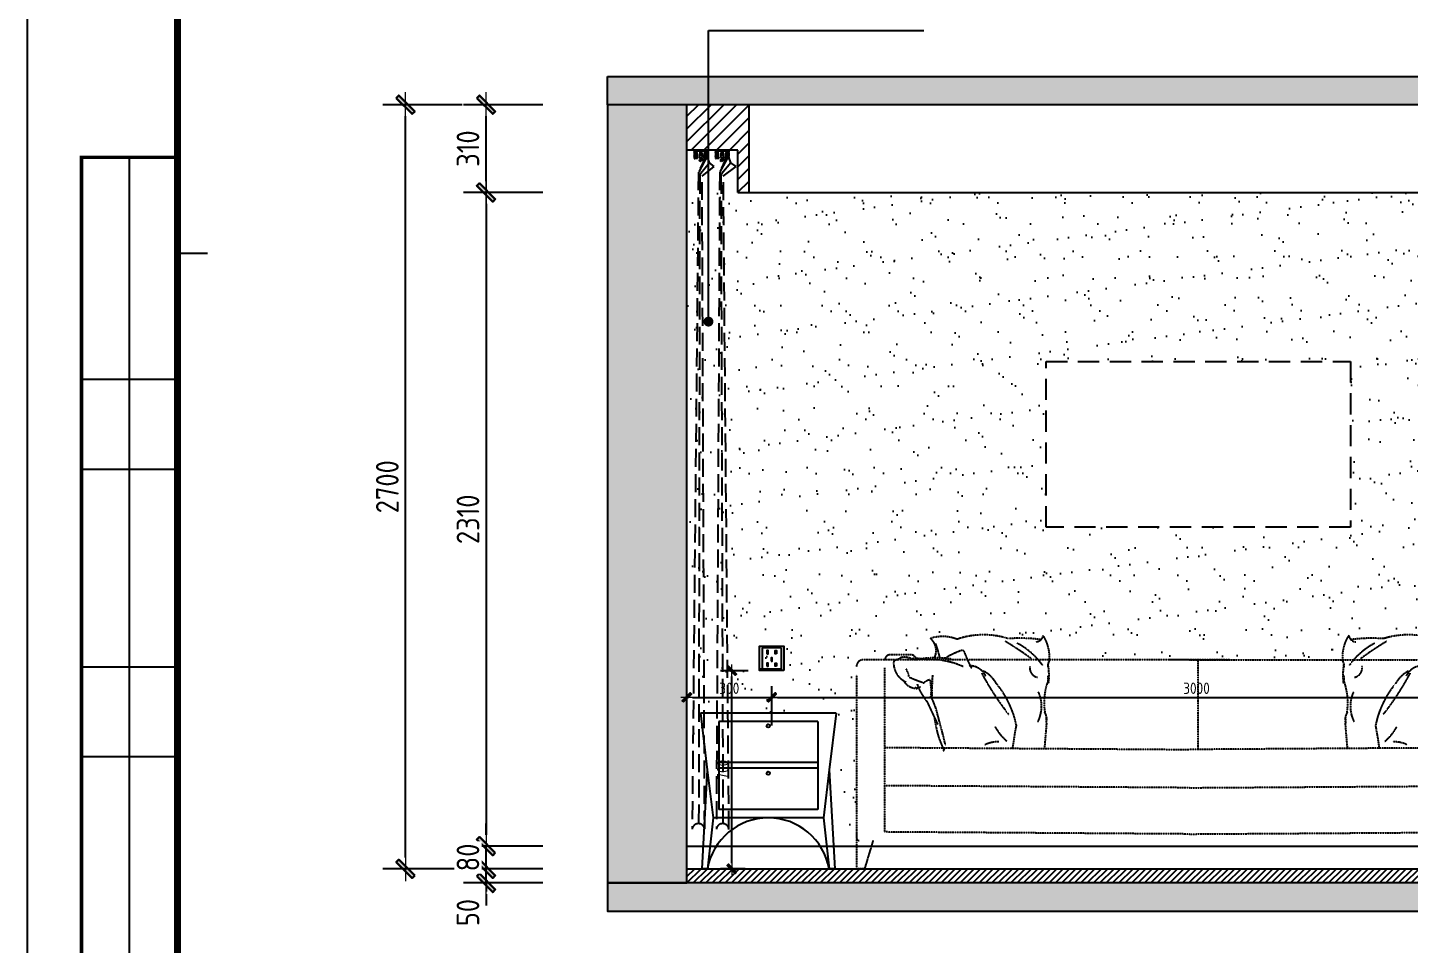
# Model space of a CAD drawing. Header units: millimetres. Extents: x 104198 to 1296755, y -81101 to 81453.
# Drawn here: x 542647 to 547529, y -26821 to -23581 of the extents above; entities that cross this region are included whole.
import ezdxf
from ezdxf.xclip import XClip

# ---------------------------------------------------------------- set-up
doc = ezdxf.new("R2010")
doc.units = ezdxf.units.MM
doc.header["$XCLIPFRAME"] = 0
doc.header["$PDMODE"] = 3
for name, pattern in [('DASH', [8.89, 6.35, -2.54]), ('HIDDEN', [0.375, 0.25, -0.125]), ('HIDDEN2', [0.1875, 0.125, -0.0625])]:
    doc.linetypes.add(name, pattern=pattern)
doc.layers.get('Defpoints').update_dxf_attribs({"color": 250})
doc.layers.add('--外框线', color=7, linetype='Continuous', lineweight=30)
for name, color, linetype in [('0家具', 51, 'Continuous'), ('D■02 地材填充', 250, 'Continuous'), ('FIXTURE', 2, 'Continuous'), ('FURNITURE', 2, 'Continuous'), ('MF-活动家具', 40, 'Continuous'), ('图纸图框', 165, 'Continuous'), ('门', 250, 'Continuous')]:
    doc.layers.add(name, color=color, linetype=linetype)
doc.styles.add('CCD_DIM', font='ARCHS.SHX')
doc.styles.add('尺寸标注', font='ARCHS.SHX', dxfattribs={"width": 0.8})
doc.styles.add('黑体', font='simhei.ttf', dxfattribs={"width": 0.7})
doc.dimstyles.new('海龍1：20', dxfattribs={"dimscale": 20, "dimtxt": 2, "dimasz": 1, "dimexe": 2, "dimexo": 2, "dimgap": 0.6, "dimtad": 1, "dimdec": 0, "dimrnd": 5, "dimdsep": 46, "dimtxsty": 'CCD_DIM', "dimblk": 'WS-cj', "dimcen": 1, "dimclrd": 44, "dimclre": 44, "dimclrt": 2, "dimadec": 0, "dimazin": 2, "dimtfac": 1, "dimtdec": 4, "dimtix": 1, "dimtmove": 2, "dimatfit": 3, "dimldrblk": 'CCD_Leader_Arrow', "dimfxl": 5, "dimfxlon": 1, "dimtolj": 1, "dimarcsym": 0})
doc.dimstyles.new('海龍1：50', dxfattribs={"dimscale": 50, "dimtxt": 2, "dimasz": 1, "dimexe": 2, "dimexo": 2, "dimgap": 0.6, "dimtad": 1, "dimdec": 0, "dimrnd": 5, "dimdsep": 46, "dimtxsty": 'CCD_DIM', "dimblk": 'WS-cj', "dimcen": 1, "dimclrd": 44, "dimclre": 44, "dimclrt": 2, "dimadec": 0, "dimazin": 2, "dimtfac": 1, "dimtdec": 4, "dimtix": 1, "dimtmove": 2, "dimatfit": 3, "dimldrblk": 'CCD_Leader_Arrow', "dimfxl": 5, "dimfxlon": 1, "dimtolj": 1, "dimarcsym": 0})
doc.dimstyles.new('立面标注', dxfattribs={"dimtxt": 100, "dimasz": 35, "dimexe": 20, "dimexo": 100, "dimtad": 1, "dimdec": 0, "dimtxsty": '黑体', "dimblk": 'ARCHTICK', "dimcen": 80, "dimdle": 20, "dimclrd": 251, "dimclre": 251, "dimclrt": 256, "dimadec": 0, "dimazin": 0, "dimtfac": 1, "dimtdec": 0, "dimtix": 1, "dimtmove": 2, "dimatfit": 3, "dimldrblk": 'DOT', "dimfxl": 200, "dimfxlon": 1, "dimarcsym": 0})

# ---------------------------------------------------------------- blocks, each defined once
blk = doc.blocks.new('kjghhgdgfhdhgfh')
at = {"layer": '图纸图框', "color": 165}
for p, q in [((1018.45, -523.65), (1018.45, -226.65)), ((1018.45, -523.65), (1018.45, -226.65)), ((1018.45, -523.65), (1018.45, -226.65)), ((1018.45, -523.65), (1018.45, -226.65)), ((1018.45, -523.65), (1018.45, -226.65)), ((1018.45, -523.65), (1018.45, -226.65)), ((1018.45, -523.65), (1018.45, -226.65)), ((1018.45, -523.65), (1018.45, -226.65)), ((1018.45, -523.65), (1018.45, -226.65)), ((1018.45, -523.65), (1018.45, -226.65)), ((1018.45, -523.65), (1018.45, -226.65)), ((1030.35, -511.03), (1030.35, -368.2)), ((1035.95, -379.41), (1039.46, -379.41)), ((1024.75, -394.11), (1035.95, -394.11)), ((1024.75, -404.62), (1035.95, -404.62)), ((1024.75, -427.71), (1035.95, -427.71)), ((1024.75, -438.21), (1035.95, -438.21))]:
    blk.add_line(p, q, dxfattribs=at)
at = {"layer": '图纸图框', "color": 165, "const_width": 0.84}
blk.add_lwpolyline([(1431.44, -233.67), (1035.95, -233.67), (1035.95, -516.63), (1431.44, -516.63)], close=True, dxfattribs=at)
at = {"layer": '图纸图框', "color": 165, "const_width": 0.42}
blk.add_lwpolyline([(1035.95, -516.63), (1024.75, -516.63), (1024.75, -368.2), (1035.95, -368.2)], dxfattribs=at)
blk = doc.blocks.new('WS-cj')
blk.add_hatch(color=2).paths.add_polyline_path([(0.588, 0.818), (-0.818, -0.588), (-0.588, -0.818), (0.818, 0.588)])
at = {"color": 2, "linetype": 'ByBlock', "lineweight": 0}
for p, q in [((-1.1, 0), (0, 0)), ((0, 0), (1.1, 0))]:
    blk.add_line(p, q, dxfattribs=at)
at = {"color": 2}
blk.add_lwpolyline([(0.588, 0.818), (-0.818, -0.588), (-0.588, -0.818), (0.818, 0.588)], close=True, dxfattribs=at)
blk = doc.blocks.new('*D163')
at = {"layer": '--外框线', "color": 44, "lineweight": -2, "transparency": 16777216}
for p, q in [((544181.8, -23853.5), (543901.8, -23853.5)), ((543981.8, -26513.5), (543981.8, -23893.5)), ((544181.8, -26553.5), (543901.8, -26553.5))]:
    blk.add_line(p, q, dxfattribs=at)
at = {"layer": 'Defpoints', "color": 0, "transparency": 16777216}
for p in [(543981.8, -23853.5), (544976.3, -23853.5), (544466.7, -26553.5)]:
    blk.add_point(p, dxfattribs=at)
at = {"layer": '--外框线', "color": 44, "lineweight": -2, "transparency": 16777216, "xscale": 40, "yscale": 40, "zscale": 40}
for p, rotation in [((543981.8, -23853.5), 90), ((543981.8, -26553.5), 270)]:
    blk.add_blockref('WS-cj', p, dxfattribs=dict(at, rotation=rotation))
at = {"layer": '--外框线', "color": 2, "transparency": 16777216, "insert": (543917.8, -25203.5), "char_height": 80, "attachment_point": 5, "rotation": 90, "style": 'CCD_DIM', "bg_fill": 3, "box_fill_scale": 1.1, "bg_fill_color": 256, "bg_fill_true_color": 13158600, "bg_fill_transparency": 219500}
blk.add_mtext('\\A1;2700', dxfattribs=at)
blk = doc.blocks.new('CCD_Leader_Arrow')
at = {"color": 50, "linetype": 'ByBlock'}
blk.add_line((0, 0), (-1, 0), dxfattribs=at)
for points in [[(-0.859, 0.668), (-0.597, 0.852), (-0.24, 0), (0, 0)], [(-0.859, -0.668), (-0.597, -0.852), (-0.24, 0), (0, 0)]]:
    blk.add_solid(points, dxfattribs=at)
blk = doc.blocks.new('*D164')
at = {"layer": '--外框线', "color": 44, "lineweight": -2, "transparency": 16777216}
for p, q in [((544466.7, -24163.5), (544186.7, -24163.5)), ((544266.7, -24203.5), (544266.7, -26433.5)), ((544466.7, -26473.5), (544186.7, -26473.5))]:
    blk.add_line(p, q, dxfattribs=at)
at = {"layer": 'Defpoints', "color": 0, "transparency": 16777216}
for p in [(544976.3, -24163.5), (544266.7, -26473.5), (544603, -26473.5)]:
    blk.add_point(p, dxfattribs=at)
at = {"layer": '--外框线', "color": 44, "lineweight": -2, "transparency": 16777216, "xscale": 40, "yscale": 40, "zscale": 40}
for p, rotation in [((544266.7, -24163.5), 90), ((544266.7, -26473.5), 270)]:
    blk.add_blockref('WS-cj', p, dxfattribs=dict(at, rotation=rotation))
at = {"layer": '--外框线', "color": 2, "transparency": 16777216, "insert": (544202.7, -25318.5), "char_height": 80, "attachment_point": 5, "rotation": 90, "style": 'CCD_DIM', "bg_fill": 3, "box_fill_scale": 1.1, "bg_fill_color": 256, "bg_fill_true_color": 13158600, "bg_fill_transparency": 15148188}
blk.add_mtext('\\A1;2310', dxfattribs=at)
blk = doc.blocks.new('*D185')
at = {"layer": '--外框线', "color": 44, "lineweight": -2, "transparency": 16777216}
for p, q in [((544266.7, -26513.5), (544266.7, -26473.5)), ((544466.7, -26553.5), (544186.7, -26553.5)), ((544266.7, -26603.5), (544266.7, -26553.5)), ((544466.7, -26603.5), (544186.7, -26603.5)), ((544266.7, -26643.5), (544266.7, -26683.5))]:
    blk.add_line(p, q, dxfattribs=at)
at = {"layer": 'Defpoints', "color": 0, "transparency": 16777216}
for p in [(544266.7, -26553.5), (545108.4, -26553.5), (545108.4, -26603.5)]:
    blk.add_point(p, dxfattribs=at)
at = {"layer": '--外框线', "color": 44, "lineweight": -2, "transparency": 16777216, "xscale": 40, "yscale": 40, "zscale": 40, "rotation": 270}
blk.add_blockref('WS-cj', (544266.7, -26553.5), dxfattribs=at)
at = {"layer": '--外框线', "color": 2, "transparency": 16777216, "insert": (544202.7, -26708.5), "char_height": 80, "attachment_point": 5, "rotation": 90, "style": 'CCD_DIM', "bg_fill": 3, "box_fill_scale": 1.1, "bg_fill_color": 256, "bg_fill_true_color": 13158600, "bg_fill_transparency": 4390977}
blk.add_mtext('\\A1;50', dxfattribs=at)
at = {"layer": '--外框线', "color": 44, "lineweight": -2, "transparency": 16777216, "xscale": 40, "yscale": 40, "zscale": 40, "rotation": 90}
blk.add_blockref('WS-cj', (544266.7, -26603.5), dxfattribs=at)
blk = doc.blocks.new('*D188')
at = {"layer": '--外框线', "color": 44, "lineweight": -2, "transparency": 16777216}
for p, q in [((544466.7, -23853.5), (544186.7, -23853.5)), ((544266.7, -24123.5), (544266.7, -23893.5)), ((544466.7, -24163.5), (544186.7, -24163.5))]:
    blk.add_line(p, q, dxfattribs=at)
at = {"layer": 'Defpoints', "color": 0, "transparency": 16777216}
for p in [(544266.7, -23853.5), (544976.3, -23853.5), (544976.3, -24163.5)]:
    blk.add_point(p, dxfattribs=at)
at = {"layer": '--外框线', "color": 44, "lineweight": -2, "transparency": 16777216, "xscale": 40, "yscale": 40, "zscale": 40}
for p, rotation in [((544266.7, -23853.5), 90), ((544266.7, -24163.5), 270)]:
    blk.add_blockref('WS-cj', p, dxfattribs=dict(at, rotation=rotation))
at = {"layer": '--外框线', "color": 2, "transparency": 16777216, "insert": (544202.7, -24008.5), "char_height": 80, "attachment_point": 5, "rotation": 90, "style": 'CCD_DIM', "bg_fill": 3, "box_fill_scale": 1.1, "bg_fill_color": 256, "bg_fill_true_color": 13158600, "bg_fill_transparency": 0}
blk.add_mtext('\\A1;310', dxfattribs=at)
blk = doc.blocks.new('*D198')
at = {"layer": '--外框线', "color": 44, "lineweight": -2, "transparency": 16777216}
for p, q in [((544266.7, -26433.5), (544266.7, -26393.5)), ((544386.7, -26473.5), (544186.7, -26473.5)), ((544266.7, -26553.5), (544266.7, -26473.5)), ((544386.7, -26553.5), (544186.7, -26553.5)), ((544266.7, -26593.5), (544266.7, -26633.5))]:
    blk.add_line(p, q, dxfattribs=at)
at = {"layer": 'Defpoints', "color": 0, "transparency": 16777216}
for p in [(544466.7, -26473.5), (544466.7, -26553.5)]:
    blk.add_point(p, dxfattribs=at)
at = {"layer": '--外框线', "color": 44, "lineweight": -2, "transparency": 16777216, "xscale": 40, "yscale": 40, "zscale": 40}
for p, rotation in [((544266.7, -26473.5), 270), ((544266.7, -26553.5), 90)]:
    blk.add_blockref('WS-cj', p, dxfattribs=dict(at, rotation=rotation))
at = {"layer": '--外框线', "color": 2, "transparency": 16777216, "insert": (544202.7, -26513.5), "char_height": 80, "attachment_point": 5, "rotation": 90, "style": 'CCD_DIM', "bg_fill": 3, "box_fill_scale": 1.1, "bg_fill_color": 256, "bg_fill_true_color": 13158600, "bg_fill_transparency": 220532}
blk.add_mtext('\\A1;80', dxfattribs=at)
at = {"layer": 'Defpoints', "color": 0, "transparency": 16777216}
blk.add_point((544266.7, -26473.5), dxfattribs=at)
blk = doc.blocks.new('_ArchTick')
at = {"color": 2, "linetype": 'ByBlock', "const_width": 0.4}
blk.add_lwpolyline([(-0.5, -0.5), (0.5, 0.5)], dxfattribs=at)
blk = doc.blocks.new('*D199')
at = {"color": 44, "lineweight": -2, "transparency": 16777216}
for p, q in [((544976.3, -26915), (544976.3, -27265)), ((549036.3, -26915), (549036.3, -27265)), ((544976.3, -27165), (549036.3, -27165))]:
    blk.add_line(p, q, dxfattribs=at)
at = {"layer": 'Defpoints', "color": 0, "transparency": 16777216}
for p in [(549036.3, -26553.5), (544976.3, -26603.5), (549036.3, -27165)]:
    blk.add_point(p, dxfattribs=at)
at = {"color": 44, "lineweight": -2, "transparency": 16777216, "xscale": 50, "yscale": 50, "zscale": 50, "rotation": 180}
blk.add_blockref('_ArchTick', (544976.3, -27165), dxfattribs=at)
at = {"color": 44, "lineweight": -2, "transparency": 16777216, "xscale": 50, "yscale": 50, "zscale": 50}
blk.add_blockref('_ArchTick', (549036.3, -27165), dxfattribs=at)
at = {"color": 2, "transparency": 16777216, "insert": (547006.3, -27085), "char_height": 100, "attachment_point": 5, "style": '尺寸标注'}
blk.add_mtext('\\A1;4060', dxfattribs=at)
blk = doc.blocks.new('fhdghrthe')
at = {"layer": '门', "color": 250}
for p, q in [((578016, 17510.1), (575866, 17510.1)), ((575866, 17230.1), (578016, 17230.1))]:
    blk.add_line(p, q, dxfattribs=at)
blk = doc.blocks.new('海龍12074856')
at = {"layer": 'FURNITURE', "color": 251, "linetype": 'HIDDEN'}
for p, q in [((-1100, -87.9), (-1175, -87.9)), ((-22.5, -87.9), (-1100, -87.9)), ((-1007.9, -70.5), (-1080, -70.5)), ((118.3, -87.9), (-95.6, -87.9)), ((-22.5, -87.9), (1080, -87.9)), ((-22.5, -87.9), (191.4, -87.9)), ((8, -406.1), (8, -88.8)), ((1007.9, -70.5), (1080, -70.5)), ((1100, -87.9), (1175, -87.9)), ((-1200, -141.7), (-1200, -716.7)), ((-1100, -116.7), (-1100, -696.7)), ((1100, -116.7), (1100, -696.7)), ((1200, -141.7), (1200, -716.7)), ((-1100, -397.9), (-22.5, -405.2)), ((1100, -397.9), (-22.5, -405.2)), ((-22.5, -540.4), (-1100, -533.1)), ((-22.5, -540.4), (1100, -533.1)), ((-1200, -701.7), (-1200, -826.7)), ((-1170, -826.7), (-1139.8, -726.7)), ((-22.5, -704), (-1100, -696.7)), ((-22.5, -704), (1100, -696.7)), ((1170, -826.7), (1139.8, -726.7)), ((1200, -701.7), (1200, -826.7)), ((-1170, -826.7), (-1200, -826.7)), ((1170, -826.7), (1200, -826.7))]:
    blk.add_line(p, q, dxfattribs=at)
for centre, radius, start, end in [((-895.3, -141.7), 135.8, 68.1003, 108.1359), ((-976.8, -56.2), 58.6, 348.5414, 48.013), ((-1491.4, -232.5), 606.2, 14.3931, 19.4104), ((-750.4, -290.4), 290.4, 72.4253, 108.9261), ((-1288.4, -1045.6), 1193.1, 53.6896, 58.9711), ((-621.7, -569.7), 557.7, 82.3365, 94.2236), ((-750.6, -257.3), 256.8, 35.7975, 62.5656), ((-565.4, 1.2), 25.6, 271.6473, 352.717), ((-655.3, -77.6), 137.8, 354.6726, 33.2123), ((655.3, -77.6), 137.8, 146.7877, 185.3274), ((565.4, 1.2), 25.6, 187.283, 268.3527), ((750.6, -257.3), 256.8, 117.4344, 144.2025), ((621.7, -569.7), 557.7, 85.7764, 97.6635), ((1288.4, -1045.6), 1193.1, 121.0289, 126.3104), ((750.4, -290.4), 290.4, 71.0739, 107.5747), ((895.3, -141.7), 135.8, 71.8641, 111.8997), ((1491.4, -232.5), 606.2, 160.5896, 165.6069), ((976.8, -56.2), 58.6, 131.987, 191.4586), ((-1175, -112.9), 25, 90, 180), ((-1080, -90.5), 20, 90, 180), ((-1053.4, -100.1), 15.2, 152.6861, 194.8336), ((-1042.8, -127.3), 41.9, 101.9622, 125.2522), ((-1042.8, -127.3), 41.9, 101.9622, 125.2522), ((-1063.8, -69.2), 21.1, 293.2383, 318.0694), ((-1029.7, -119.8), 40.9, 91.8592, 116.6764), ((-1031, -141.5), 62.5, 59.1455, 91.4256), ((-1007.9, -90.5), 20, 46.3167, 90), ((-987.7, -235.8), 152.1, 83.0738, 95.5301), ((-1233.3, -326.5), 346.3, 43.7524, 46.3167), ((-920.4, -433.5), 352.1, 80.6096, 101.0866), ((-955, -426.2), 340.9, 67.0442, 93.749), ((-882.6, -88.9), 42.3, 150.247, 169.8437), ((-1520.2, -402.6), 697.1, 27.392, 27.5983), ((-779.3, -236.8), 187, 108.2911, 125.2957), ((-826.4, -75.3), 19.8, 72.1354, 125.795), ((-445.1, 71.7), 396.5, 198.8518, 208.7171), ((-481.3, -111.4), 42.3, 150.247, 184.6678), ((481.3, -111.4), 42.3, 355.3322, 29.753), ((445.1, 71.7), 396.5, 331.2829, 341.1482), ((826.4, -75.3), 19.8, 54.205, 107.8646), ((955, -426.2), 340.9, 86.251, 112.9558), ((779.3, -236.8), 187, 54.7043, 71.7089), ((920.4, -433.5), 352.1, 78.9134, 99.3904), ((1520.2, -402.6), 697.1, 152.4017, 152.608), ((882.6, -88.9), 42.3, 10.1563, 29.753), ((987.7, -235.8), 152.1, 84.4699, 96.9262), ((1233.3, -326.5), 346.3, 133.6833, 136.2476), ((1007.9, -90.5), 20, 90, 133.6833), ((1031, -141.5), 62.5, 88.5744, 120.8545), ((1029.7, -119.8), 40.9, 63.3236, 88.1408), ((1063.8, -69.2), 21.1, 221.9306, 246.7617), ((1042.8, -127.3), 41.9, 54.7478, 78.0378), ((1042.8, -127.3), 41.9, 54.7478, 78.0378), ((1053.4, -100.1), 15.2, 345.1664, 27.3139), ((1080, -90.5), 20, 0, 90), ((1175, -112.9), 25, 0, 90), ((-997.8, -100.8), 70.5, 182.5937, 247.3037), ((-1081.1, -156.3), 67.5, 6.3868, 32.8055), ((14384.7, -1478.5), 15373.9, 175.01612, 175.28945), ((-68.2, -203.6), 865, 175.9717, 180.9251), ((-799.9, -172.9), 63.5, 25.2957, 92.8423), ((97.3, 319.4), 968.1, 208.0584, 218.2878), ((-804.1, -228.5), 113.9, 30.0295, 61.816), ((-554.4, -117.6), 32.7, 169.56, 260.6042), ((-481.4, -154.6), 42.3, 165.5428, 199.9636), ((-744.9, -141.4), 225.7, 352.2785, 10.0058), ((744.9, -141.4), 225.7, 169.9942, 187.7215), ((481.4, -154.6), 42.3, 340.0364, 14.4572), ((554.4, -117.6), 32.7, 279.3958, 10.44), ((-97.3, 319.4), 968.1, 321.7122, 331.9416), ((804.1, -228.5), 113.9, 118.184, 149.9705), ((799.9, -172.9), 63.5, 87.1577, 154.7043), ((-14384.7, -1478.5), 15373.9, 4.71055, 4.98388), ((68.2, -203.6), 865, 359.0749, 4.0283), ((1081.1, -156.3), 67.5, 147.1945, 173.6132), ((997.8, -100.8), 70.5, 292.6963, 357.4063), ((-986.5, -135.5), 53.8, 207.5875, 271.8661), ((-725.2, 495.7), 706.2, 245.865, 250.5128), ((-985.5, -163.9), 23, 253.4817, 302.9767), ((-782.9, -101.7), 214.8, 199.7047, 218.9768), ((-936.8, -190.6), 31.6, 94.847, 139.3817), ((-1333.9, -231.7), 401.1, 2.0234, 10.4343), ((-960.1, -384.4), 331.8, 11.4918, 39.9051), ((-304.7, -240.4), 231.8, 157.854, 188.0124), ((304.7, -240.4), 231.8, 351.9876, 22.146), ((960.1, -384.4), 331.8, 140.0949, 168.5082), ((1333.9, -231.7), 401.1, 169.5657, 177.9766), ((936.8, -190.6), 31.6, 40.6183, 85.153), ((782.9, -101.7), 214.8, 321.0232, 340.2953), ((725.2, 495.7), 706.2, 289.4872, 294.135), ((985.5, -163.9), 23, 237.0233, 286.5183), ((986.5, -135.5), 53.8, 268.1339, 332.4125), ((3579.7, 1835.2), 4981.1, 204.5815, 205.5875), ((-1173.2, -341.3), 267.1, 12.0216, 27.9984), ((-667.2, -252.7), 121.7, 333.5861, 24.0379), ((667.2, -252.7), 121.7, 155.9621, 206.4139), ((1173.2, -341.3), 267.1, 152.0016, 167.9784), ((-3579.7, 1835.2), 4981.1, 334.4125, 335.4185), ((-560.3, -249.7), 366.3, 186.703, 205.3607), ((-2717.1, -804.5), 1878.2, 12.7873, 16.0335), ((-582.5, -299.9), 55.3, 347.1166, 29.3958), ((-487.3, -303.1), 42.3, 163.6744, 198.0951), ((582.5, -299.9), 55.3, 150.6042, 192.8834), ((487.3, -303.1), 42.3, 341.9049, 16.3256), ((2717.1, -804.5), 1878.2, 163.9665, 167.2127), ((560.3, -249.7), 366.3, 334.6393, 353.297), ((-556.8, -243.5), 173.1, 208.3277, 230.1004), ((979.4, -623.9), 1643, 169.2788, 172.277), ((-9472.6, 372.5), 8971.6, 355.05707, 355.59764), ((9472.6, 372.5), 8971.6, 184.40236, 184.94293), ((-979.4, -623.9), 1643, 7.723, 10.7212), ((556.8, -243.5), 173.1, 309.8996, 331.6723), ((-702.1, -474.6), 96.2, 86.3567, 116.8163), ((702.1, -474.6), 96.2, 63.1837, 93.6433), ((-907.6, -397.8), 20, 323.12, 359.7518), ((907.6, -397.8), 20, 180.2482, 216.88), ((-1190, -716.7), 10, 180, 270), ((1190, -716.7), 10, 270, 0)]:
    blk.add_arc(centre, radius, start, end, dxfattribs=at)
blk = doc.blocks.new('rfyk')
at = {"color": 251}
for p, q in [((548805, -30190.8), (548829.3, -30390.8)), ((549285, -30190.8), (548805, -30190.8)), ((549285, -30190.8), (549260.7, -30390.8)), ((549220, -30220.8), (548870, -30220.8)), ((548870, -30220.8), (548870, -30530.8)), ((549220, -30220.8), (549220, -30530.8)), ((549220, -30365.8), (548870, -30365.8)), ((548829.3, -30390.8), (548810, -30740.8)), ((548829.3, -30390.8), (548850, -30560.8)), ((549220, -30385.8), (548870, -30385.8)), ((549260.7, -30390.8), (549240, -30560.8)), ((549260.7, -30390.8), (549280, -30740.8)), ((548850, -30560.8), (548830, -30740.8)), ((549240, -30560.8), (548850, -30560.8)), ((549220, -30530.8), (548870, -30530.8)), ((549240, -30560.8), (549260, -30740.8)), ((548830, -30740.8), (548810, -30740.8)), ((549280, -30740.8), (549260, -30740.8))]:
    blk.add_line(p, q, dxfattribs=at)
for centre in [(549045, -30236.2), (549045, -30403.5)]:
    blk.add_circle(centre, 5.84, dxfattribs=at)
blk.add_arc((549045, -30779.2), 218.4, 10.1272, 169.8728, dxfattribs=at)
blk = doc.blocks.new('tggg')
at = {"layer": 'MF-活动家具', "color": 8, "linetype": 'Continuous'}
for p, q in [((7229.9, -26803.9), (7163.2, -26803.9)), ((7163.2, -26803.9), (7163.2, -26879.8)), ((7229.9, -26803.9), (7229.9, -26879.8)), ((7229.9, -26879.8), (7163.2, -26879.8))]:
    blk.add_line(p, q, dxfattribs=at)
at = {"layer": 'MF-活动家具', "color": 2, "linetype": 'Continuous'}
blk.add_lwpolyline([(7239.5, -26884.8), (7153.5, -26884.8), (7153.5, -26798.8), (7239.5, -26798.8)], close=True, dxfattribs=at)
at = {"layer": 'MF-活动家具', "color": 8, "linetype": 'Continuous'}
for points in [[(7179.6, -26825.4), (7184.2, -26825.4), (7184.2, -26813.8), (7179.6, -26813.8)], [(7194.2, -26851.4), (7198.8, -26851.4), (7198.8, -26839.9), (7194.2, -26839.9)], [(7213.5, -26825.4), (7208.9, -26825.4), (7208.9, -26813.8), (7213.5, -26813.8)], [(7179.6, -26869.4), (7184.2, -26869.4), (7184.2, -26857.9), (7179.6, -26857.9)], [(7213.5, -26869.4), (7208.9, -26869.4), (7208.9, -26857.9), (7213.5, -26857.9)]]:
    blk.add_lwpolyline(points, close=True, dxfattribs=at)
blk = doc.blocks.new('*D811')
at = {"color": 44, "lineweight": -2, "transparency": 16777216}
for p, q in [((545192.9, -25853.5), (545094.8, -25853.5)), ((545134.8, -26533.5), (545134.8, -25873.5)), ((545182.5, -26553.5), (545094.8, -26553.5))]:
    blk.add_line(p, q, dxfattribs=at)
at = {"layer": 'Defpoints', "color": 0, "transparency": 16777216}
for p in [(545134.8, -25853.5), (545232.9, -25853.5), (545222.5, -26553.5)]:
    blk.add_point(p, dxfattribs=at)
at = {"color": 44, "lineweight": -2, "transparency": 16777216, "xscale": 20, "yscale": 20, "zscale": 20}
for p, rotation in [((545134.8, -25853.5), 90), ((545134.8, -26553.5), 270)]:
    blk.add_blockref('WS-cj', p, dxfattribs=dict(at, rotation=rotation))
at = {"color": 2, "transparency": 16777216, "insert": (545102.8, -26203.5), "char_height": 40, "attachment_point": 5, "rotation": 90, "style": 'CCD_DIM'}
blk.add_mtext('\\A1;700', dxfattribs=at)
blk = doc.blocks.new('*D812')
at = {"color": 44, "lineweight": -2, "transparency": 16777216}
for p, q in [((544976.3, -25998.1), (544976.3, -25907.7)), ((545275.9, -26047.7), (545275.9, -25907.7)), ((544996.3, -25947.7), (545255.9, -25947.7))]:
    blk.add_line(p, q, dxfattribs=at)
at = {"layer": 'Defpoints', "color": 0, "transparency": 16777216}
for p in [(545275.9, -25947.7), (544976.3, -26038.1), (545275.9, -26167.5)]:
    blk.add_point(p, dxfattribs=at)
at = {"color": 44, "lineweight": -2, "transparency": 16777216, "xscale": 20, "yscale": 20, "zscale": 20, "rotation": 180}
blk.add_blockref('WS-cj', (544976.3, -25947.7), dxfattribs=at)
at = {"color": 44, "lineweight": -2, "transparency": 16777216, "xscale": 20, "yscale": 20, "zscale": 20}
blk.add_blockref('WS-cj', (545275.9, -25947.7), dxfattribs=at)
at = {"color": 2, "transparency": 16777216, "insert": (545126.1, -25915.7), "char_height": 40, "attachment_point": 5, "style": 'CCD_DIM'}
blk.add_mtext('\\A1;300', dxfattribs=at)
blk = doc.blocks.new('*D813')
at = {"color": 44, "lineweight": -2, "transparency": 16777216}
for p, q in [((545275.9, -26047.7), (545275.9, -25907.7)), ((548277.9, -26047.7), (548277.9, -25907.7)), ((545295.9, -25947.7), (548257.9, -25947.7))]:
    blk.add_line(p, q, dxfattribs=at)
at = {"layer": 'Defpoints', "color": 0, "transparency": 16777216}
for p in [(548277.9, -25947.7), (545275.9, -26167.5), (548277.9, -26167.5)]:
    blk.add_point(p, dxfattribs=at)
at = {"color": 44, "lineweight": -2, "transparency": 16777216, "xscale": 20, "yscale": 20, "zscale": 20, "rotation": 180}
blk.add_blockref('WS-cj', (545275.9, -25947.7), dxfattribs=at)
at = {"color": 44, "lineweight": -2, "transparency": 16777216, "xscale": 20, "yscale": 20, "zscale": 20}
blk.add_blockref('WS-cj', (548277.9, -25947.7), dxfattribs=at)
at = {"color": 2, "transparency": 16777216, "insert": (546776.9, -25915.7), "char_height": 40, "attachment_point": 5, "style": 'CCD_DIM'}
blk.add_mtext('\\A1;3000', dxfattribs=at)
blk = doc.blocks.new('hgfhdht')
at = {"color": 250, "linetype": 'DASH', "ltscale": 10}
for p, q in [((637399.5, -24195.5), (637399.5, -24200.4)), ((637399.5, -24202.4), (637399.5, -24214.5)), ((637399.5, -24202.4), (637399.5, -24214.5)), ((637444.9, -24193.5), (637401.5, -24193.5)), ((637402.5, -24218.5), (637402.5, -24198.5)), ((637404, -24202.9), (637404, -24217.9)), ((637404.5, -24196.5), (637408.7, -24196.5)), ((637410, -24217.9), (637410, -24202.9)), ((637410, -24217.9), (637410, -24202.9)), ((637410.9, -24196.5), (637410.9, -24198.5)), ((637410.9, -24196.5), (637435.5, -24196.5)), ((637445.9, -24215.1, 0), (637414.9, -24272.2, 0)), ((637419, -24219.1), (637419, -24209.4)), ((637420.8, -24210.7), (637420.8, -24197.6)), ((637421.8, -24196.5), (637424.6, -24196.5)), ((637424.6, -24211.9), (637421.8, -24211.9)), ((637425.6, -24197.6), (637425.6, -24210.7)), ((637427.4, -24209.4), (637427.4, -24219.1)), ((637435.5, -24196.5), (637435.5, -24198.5)), ((637436.5, -24217.9), (637436.5, -24202.9)), ((637436.5, -24217.9), (637436.5, -24202.9)), ((637437.7, -24196.5), (637441.9, -24196.5)), ((637441.9, -24196.5), (637437.7, -24196.5)), ((637442.5, -24202.9), (637442.5, -24217.9)), ((637443.9, -24198.5), (637443.9, -24218.5)), ((637443.9, -24218.5), (637443.9, -24198.5)), ((637453.6, -24239, 0), (637445.9, -24215.1, 0)), ((637446.9, -24195.5), (637446.9, -24200.4)), ((637446.9, -24202.4), (637446.9, -24214.5)), ((637446.9, -24202.4), (637446.9, -24214.5)), ((637474.6, -24195.5), (637474.6, -24200.4)), ((637474.6, -24202.4), (637474.6, -24214.5)), ((637474.6, -24202.4), (637474.6, -24214.5)), ((637520, -24193.5), (637476.6, -24193.5)), ((637477.6, -24218.5), (637477.6, -24198.5)), ((637479, -24202.9), (637479, -24217.9)), ((637479.6, -24196.5), (637483.8, -24196.5)), ((637485, -24217.9), (637485, -24202.9)), ((637485, -24217.9), (637485, -24202.9)), ((637486, -24196.5), (637486, -24198.5)), ((637486, -24196.5), (637510.6, -24196.5)), ((637521, -24215.1, 0), (637489.9, -24272.2, 0)), ((637494.1, -24219.1), (637494.1, -24209.4)), ((637495.9, -24210.7), (637495.9, -24197.6)), ((637496.9, -24196.5), (637499.7, -24196.5)), ((637499.7, -24211.9), (637496.9, -24211.9)), ((637500.7, -24197.6), (637500.7, -24210.7)), ((637502.5, -24209.4), (637502.5, -24219.1)), ((637510.6, -24196.5), (637510.6, -24198.5)), ((637511.6, -24217.9), (637511.6, -24202.9)), ((637511.6, -24217.9), (637511.6, -24202.9)), ((637512.8, -24196.5), (637517, -24196.5)), ((637517, -24196.5), (637512.8, -24196.5)), ((637517.6, -24202.9), (637517.6, -24217.9)), ((637519, -24198.5), (637519, -24218.5)), ((637519, -24218.5), (637519, -24198.5)), ((637528.7, -24239, 0), (637521, -24215.1, 0)), ((637522, -24195.5), (637522, -24200.4)), ((637522, -24202.4), (637522, -24214.5)), ((637522, -24202.4), (637522, -24214.5)), ((637399.5, -24216.5), (637399.5, -24221.5)), ((637411.9, -24223.5), (637401.5, -24223.5)), ((637409.6, -24220.5), (637404.5, -24220.5)), ((637410.5, -24219.2), (637409.6, -24220.5)), ((637411.9, -24223.5), (637411.9, -24219.3)), ((637419, -24228.4), (637417, -24232.3)), ((637417, -24232.3), (637418.8, -24233.2)), ((637418.8, -24233.2), (637420.7, -24229.5)), ((637419, -24219.1), (637419, -24219.1)), ((637432.4, -24234.5), (637421.1, -24257.1)), ((637421.1, -24257.1), (637422.9, -24257.9)), ((637421.4, -24223.4), (637421.4, -24219.7)), ((637422, -24223.9), (637421.7, -24223.9)), ((637422, -24231.7), (637422, -24223)), ((637422.9, -24222.1), (637423.6, -24222.1)), ((637422.9, -24232.6), (637423.6, -24232.6)), ((637422.9, -24257.9), (637434.1, -24236.2)), ((637453.6, -24239, 0), (637422.9, -24276.4, 0)), ((637424.4, -24223.4), (637424.4, -24231.7)), ((637424.7, -24223.9), (637424.4, -24223.9)), ((637425, -24219.7), (637425, -24223.4)), ((637427.6, -24285.6, 0), (637470.6, -24251.8, 0)), ((637434.5, -24223.5), (637434.5, -24219.3)), ((637434.5, -24223.5), (637444.9, -24223.5)), ((637436, -24219.2), (637436.8, -24220.5)), ((637436.8, -24220.5), (637441.9, -24220.5)), ((637441.9, -24220.5), (637437.6, -24220.5)), ((637446.9, -24216.5), (637446.9, -24221.5)), ((637470.6, -24251.8, 0), (637453.6, -24239, 0)), ((637474.6, -24216.5), (637474.6, -24221.5)), ((637487, -24223.5), (637476.6, -24223.5)), ((637484.7, -24220.5), (637479.6, -24220.5)), ((637485.5, -24219.2), (637484.7, -24220.5)), ((637487, -24223.5), (637487, -24219.3)), ((637494.1, -24228.4), (637492.1, -24232.3)), ((637492.1, -24232.3), (637493.9, -24233.2)), ((637493.9, -24233.2), (637495.8, -24229.5)), ((637494.1, -24219.1), (637494.1, -24219.1)), ((637507.4, -24234.5), (637496.1, -24257.1)), ((637496.1, -24257.1), (637498, -24257.9)), ((637496.5, -24223.4), (637496.5, -24219.7)), ((637497.1, -24223.9), (637496.8, -24223.9)), ((637497.1, -24231.7), (637497.1, -24223)), ((637528.7, -24239, 0), (637497.9, -24276.4, 0)), ((637498, -24222.1), (637498.6, -24222.1)), ((637498, -24232.6), (637498.6, -24232.6)), ((637498, -24257.9), (637509.2, -24236.2)), ((637499.5, -24223.4), (637499.5, -24231.7)), ((637499.8, -24223.9), (637499.5, -24223.9)), ((637500.1, -24219.7), (637500.1, -24223.4)), ((637502.6, -24285.6, 0), (637548.2, -24251.8, 0)), ((637509.6, -24223.5), (637509.6, -24219.3)), ((637509.6, -24223.5), (637520, -24223.5)), ((637511.1, -24219.2), (637511.9, -24220.5)), ((637511.9, -24220.5), (637517, -24220.5)), ((637517, -24220.5), (637512.7, -24220.5)), ((637522, -24216.5), (637522, -24221.5)), ((637548.2, -24251.8, 0), (637528.7, -24239, 0)), ((637414.9, -24272.2, 0), (637392.3, -26593.1, 0)), ((637419.2, -24284.4, 0), (637415.5, -26589.2, 0)), ((637436.9, -26592.6, 0), (637427.6, -24285.6, 0)), ((637489.9, -24272.2, 0), (637478, -26593.1, 0)), ((637494.3, -24284.4, 0), (637501.3, -26589.2, 0)), ((637522.6, -26592.6, 0), (637502.6, -24285.6, 0))]:
    blk.add_line(p, q, dxfattribs=at)
for centre, radius, start, end in [((637401.5, -24195.5), 2, 90, 180), ((637399.5, -24201.4), 0.999, 270, 90), ((637399.5, -24215.5), 0.999, 270, 90), ((637404.5, -24198.5), 2, 90, 180), ((637407, -24204.2), 3.25, 22.6805, 157.3193), ((637411.4, -24195.7), 2.77, 195.2206, 259.8468), ((637420.8, -24205.9), 1.82, 88.7213, 165.1682), ((637420.8, -24205.9), 1.82, 88.7213, 165.1682), ((637414.6, -24207.4), 4.89, 336.0033, 23.9967), ((637421.8, -24197.5), 0.996, 89.9947, 188.2586), ((637421.8, -24210.9), 0.996, 171.7414, 270.0053), ((637424.6, -24197.5), 0.996, 351.7414, 90.0053), ((637424.6, -24210.9), 0.996, 269.9947, 8.2586), ((637425.7, -24205.9), 1.82, 14.8318, 91.2787), ((637431.9, -24207.4), 4.89, 156.0033, 203.9967), ((637435, -24195.7), 2.77, 280.1532, 344.7794), ((637439.5, -24204.2), 3.25, 22.6807, 157.3195), ((637441.9, -24198.5), 2, 0, 90), ((637441.9, -24198.5), 2, 0, 90), ((637444.9, -24195.5), 2, 0, 90), ((637446.9, -24201.4), 0.999, 90, 270), ((637446.9, -24215.5), 0.999, 90, 270), ((637476.6, -24195.5), 2, 90, 180), ((637474.6, -24201.4), 0.999, 270, 90), ((637474.6, -24215.5), 0.999, 270, 90), ((637479.6, -24198.5), 2, 90, 180), ((637482, -24204.2), 3.25, 22.6805, 157.3193), ((637486.5, -24195.7), 2.77, 195.2206, 259.8468), ((637495.9, -24205.9), 1.82, 88.7213, 165.1682), ((637495.9, -24205.9), 1.82, 88.7213, 165.1682), ((637489.6, -24207.4), 4.89, 336.0033, 23.9967), ((637496.9, -24197.5), 0.996, 89.9947, 188.2586), ((637496.9, -24210.9), 0.996, 171.7414, 270.0053), ((637499.7, -24197.5), 0.996, 351.7414, 90.0053), ((637499.7, -24210.9), 0.996, 269.9947, 8.2586), ((637500.7, -24205.9), 1.82, 14.8318, 91.2787), ((637507, -24207.4), 4.89, 156.0033, 203.9967), ((637510.1, -24195.7), 2.77, 280.1532, 344.7794), ((637514.6, -24204.2), 3.25, 22.6807, 157.3195), ((637517, -24198.5), 2, 0, 90), ((637517, -24198.5), 2, 0, 90), ((637520, -24195.5), 2, 0, 90), ((637522, -24201.4), 0.999, 90, 270), ((637522, -24215.5), 0.999, 90, 270), ((637401.5, -24221.5), 2, 180, 270), ((637404.5, -24218.5), 2, 180, 270), ((637407, -24216.7), 3.25, 202.6807, 337.3195), ((637411.2, -24219.7), 0.835, 22.312, 145.9796), ((637417.9, -24218.7), 0.757, 118.8586, 287.8987), ((637419.4, -24221.7), 4.15, 95.3143, 117.5624), ((637419.4, -24221.7), 2.65, 98.3391, 119.9384), ((637423.2, -24208), 11.9, 249.2673, 290.7327), ((637425.7, -24234.1), 8.73, 16.6475, 139.6153), ((637425.7, -24234.1), 6.72, 355.9947, 137.7927), ((637422.3, -24223.2), 0.921, 195.9269, 230.5269), ((637423.1, -24223.2), 1.12, 102.4955, 170.6491), ((637423.1, -24231.5), 1.12, 189.3509, 257.5045), ((637423.3, -24223.2), 1.12, 350.6491, 77.5045), ((637423.3, -24231.5), 1.12, 282.4955, 9.3509), ((637424.1, -24223.2), 0.921, 309.4731, 344.0731), ((637427, -24221.7), 4.15, 62.4376, 84.6857), ((637427, -24221.7), 2.65, 60.0616, 81.6609), ((637428.6, -24218.7), 0.757, 252.1013, 61.1414), ((637425.7, -24234.1), 8.72, 345.6957, 16.6475), ((637435.3, -24219.7), 0.835, 34.0204, 157.688), ((637439.5, -24216.7), 3.25, 202.6805, 337.3193), ((637441.9, -24218.5), 2, 270, 0), ((637441.9, -24218.5), 2, 270, 0), ((637444.9, -24221.5), 2, 270, 0), ((637476.6, -24221.5), 2, 180, 270), ((637479.6, -24218.5), 2, 180, 270), ((637482, -24216.7), 3.25, 202.6807, 337.3195), ((637486.2, -24219.7), 0.835, 22.312, 145.9796), ((637492.9, -24218.7), 0.757, 118.8586, 287.8987), ((637494.5, -24221.7), 4.15, 95.3143, 117.5624), ((637494.5, -24221.7), 2.65, 98.3391, 119.9384), ((637498.3, -24208), 11.9, 249.2673, 290.7327), ((637500.7, -24234.1), 8.73, 16.6475, 139.6153), ((637500.7, -24234.1), 6.72, 355.9947, 137.7927), ((637497.4, -24223.2), 0.921, 195.9269, 230.5269), ((637498.2, -24223.2), 1.12, 102.4955, 170.6491), ((637498.2, -24231.5), 1.12, 189.3509, 257.5045), ((637498.4, -24223.2), 1.12, 350.6491, 77.5045), ((637498.4, -24231.5), 1.12, 282.4955, 9.3509), ((637499.2, -24223.2), 0.921, 309.4731, 344.0731), ((637502.1, -24221.7), 4.15, 62.4376, 84.6857), ((637502.1, -24221.7), 2.65, 60.0616, 81.6609), ((637503.7, -24218.7), 0.757, 252.1013, 61.1414), ((637500.7, -24234.1), 8.72, 345.6957, 16.6475), ((637510.4, -24219.7), 0.835, 34.0204, 157.688), ((637514.6, -24216.7), 3.25, 202.6805, 337.3193), ((637517, -24218.5), 2, 270, 0), ((637517, -24218.5), 2, 270, 0), ((637520, -24221.5), 2, 270, 0), ((637430.2, -24284.6, 0), 11, 131.9958, 179.1495), ((637505.3, -24284.6, 0), 11, 131.9958, 179.1495), ((637414.6, -26596.3), 22.3, 3.9451, 175.6755), ((637500.3, -26596.3), 22.3, 3.9451, 175.6755)]:
    blk.add_arc(centre, radius, start, end, dxfattribs=at)
blk = doc.blocks.new('_Dot')
at = {"color": 2, "linetype": 'ByBlock', "lineweight": -2}
blk.add_line((-0.5, 0), (-1, 0), dxfattribs=at)
at = {"color": 2, "linetype": 'ByBlock', "const_width": 0.5}
blk.add_lwpolyline([(-0.25, 0, 1), (0.25, 0, 1)], format="xyb", close=True, dxfattribs=at)

msp = doc.modelspace()

# ---------------------------------------------------------------- hatches: boundary and pattern name
h = msp.add_hatch(color=252)
h.dxf.hatch_style = 1
h.paths.add_polyline_path([(544976.3, -23853.5), (544696.3, -23853.5), (544696.3, -26603.5), (544976.3, -26603.5)])
h.paths.add_polyline_path([(552216.3, -23753.5), (544696.3, -23753.5), (544696.3, -23853.5), (544976.3, -23853.5), (552216.3, -23853.5)])
h.paths.add_polyline_path([(552216.3, -23853.5), (551936.3, -23853.5), (551936.3, -24163.5), (551936.3, -26473.5), (551936.3, -26603.5), (552216.3, -26603.5)])
h.paths.add_polyline_path([(552216.3, -26603.5), (544696.3, -26603.5), (544696.3, -26703.5), (552216.3, -26703.5)])
at = {"layer": 'D■02 地材填充'}
h = msp.add_hatch(dxfattribs=at)
h.set_pattern_fill('ANSI31', color=256, scale=10, angle=180, style=0)
h.set_pattern_definition([(225, (544976.284, -24163.46), (22.4506, -22.4506), [])])
h.paths.add_polyline_path([(545196.3, -23853.5), (544976.3, -23853.5), (544976.3, -24013.5), (545156.3, -24013.5), (545156.3, -24163.5), (545196.3, -24163.5)])
h = msp.add_hatch(dxfattribs=at)
h.set_pattern_fill('ANSI31', color=256, scale=5, angle=180, style=0)
h.set_pattern_definition([(225, (544976.284, -26603.462), (11.22532, -11.22532), [])])
h.paths.add_polyline_path([(551936.3, -26553.5), (544976.3, -26553.5), (544976.3, -26603.5), (551936.3, -26603.5)])

# ---------------------------------------------------------------- linework, layer by layer
at = {"color": 2}
for p, q in [((545196.3, -24163.5), (545196.3, -23853.5)), ((545156.3, -24163.5), (545156.3, -24013.5)), ((545156.3, -24163.5), (551936.3, -24163.5)), ((544976.3, -26473.5), (551231.3, -26473.5)), ((544976.3, -26553.5), (551936.3, -26553.5))]:
    msp.add_line(p, q, dxfattribs=at)
at = {"color": 252}
for points in [[(544696.3, -23753.5), (552216.3, -23753.5), (552216.3, -23853.5), (544696.3, -23853.5)], [(544696.3, -26603.5), (544976.3, -26603.5), (544976.3, -23853.5), (544696.3, -23853.5)], [(552216.3, -26603.5), (544696.3, -26603.5), (544696.3, -26703.5), (552216.3, -26703.5)]]:
    msp.add_lwpolyline(points, close=True, dxfattribs=at)
at = {"color": 8, "linetype": 'HIDDEN2', "ltscale": 600}
msp.add_lwpolyline([(546245.5, -24760.3), (547320.5, -24760.3), (547320.5, -25346.6), (546245.5, -25346.6)], close=True, dxfattribs=at)

# ---------------------------------------------------------------- block references
ref = msp.add_blockref('kjghhgdgfhdhgfh', (511838.8, -12901.3), dxfattribs=dict(xscale=30.25000000000001, yscale=30.25000000000001, zscale=30.25000000000001))
XClip(ref).set_block_clipping_path([(1018.4491561817, -523.6475911732), (1465.8347442553, -226.6510422359)])
at = {"color": 2}
msp.add_blockref('海龍12074856', (546775, -25726.8), dxfattribs=at)
at = {"layer": 'FIXTURE', "color": 1, "linetype": 'HIDDEN2', "ltscale": 600}
msp.add_blockref('tggg', (538079.3, 1031.4), dxfattribs=at)

# ---------------------------------------------------------------- dimensions: what is measured, and where the dimension line sits
at = {"color": 2}
dim = msp.add_linear_dim(base=(548277.9, -25947.7), p1=(545275.9, -26167.5), p2=(548277.9, -26167.5), dimstyle='海龍1：20', dxfattribs=at)
dim.commit()
dim.dimension.update_dxf_attribs({"geometry": '*D813', "text_midpoint": (546776.9, -25915.7)})

# ---------------------------------------------------------------- leaders
at = {"layer": '0家具', "color": 51}
msp.add_leader([(545052.5, -24619.9), (545052.7, -23591.6), (545814, -23591.6)], dimstyle='立面标注', dxfattribs=at)

# ---------------------------------------------------------------- next in the draw order: block references
at = {"color": 1}
ref = msp.add_blockref('fhdghrthe', (562206.4, -599980.8), dxfattribs=dict(at, rotation=90))
XClip(ref).set_block_clipping_path([(577705.2312086987, 9853.2566874359), (579031.7744004562, 17677.8683466679)])

# ---------------------------------------------------------------- next in the draw order: dimensions: what is measured, and where the dimension line sits
at = {"layer": '--外框线', "color": 1}
dim = msp.add_linear_dim(base=(543981.8, -23853.5), p1=(544466.7, -26553.5), p2=(544976.3, -23853.5), angle=90, dimstyle='海龍1：20', override={"dimscale": 40, "dimtfill": 1}, dxfattribs=at)
dim.commit()
dim.dimension.update_dxf_attribs({"geometry": '*D163', "text_midpoint": (543917.8, -25203.5)})

# ---------------------------------------------------------------- next in the draw order: dimensions: what is measured, and where the dimension line sits
dim = msp.add_linear_dim(base=(544266.7, -26473.5), p1=(544976.3, -24163.5), p2=(544603, -26473.5), angle=90, dimstyle='海龍1：20', override={"dimscale": 40, "dimtfill": 1}, dxfattribs=at)
dim.commit()
dim.dimension.update_dxf_attribs({"geometry": '*D164', "text_midpoint": (544202.7, -25318.5)})

# ---------------------------------------------------------------- next in the draw order: dimensions: what is measured, and where the dimension line sits
dim = msp.add_linear_dim(base=(544266.7, -23853.5), p1=(544976.3, -24163.5), p2=(544976.3, -23853.5), angle=90, dimstyle='海龍1：20', override={"dimscale": 40, "dimtfill": 1}, dxfattribs=at)
dim.commit()
dim.dimension.update_dxf_attribs({"geometry": '*D188', "text_midpoint": (544202.7, -24008.5)})
dim = msp.add_linear_dim(base=(544266.7, -26553.5), p1=(545108.4, -26603.5), p2=(545108.4, -26553.5), angle=90, dimstyle='海龍1：20', override={"dimscale": 40, "dimtfill": 1}, dxfattribs=at)
dim.commit()
dim.dimension.update_dxf_attribs({"geometry": '*D185', "text_midpoint": (544202.7, -26708.5), "dimtype": 160})
at = {"color": 2}
dim = msp.add_linear_dim(base=(545275.9, -25947.7), p1=(544976.3, -26038.1), p2=(545275.9, -26167.5), dimstyle='海龍1：20', dxfattribs=at)
dim.commit()
dim.dimension.update_dxf_attribs({"geometry": '*D812', "text_midpoint": (545126.1, -25915.7)})

# ---------------------------------------------------------------- next in the draw order: hatches: boundary and pattern name
h = msp.add_hatch()
h.set_pattern_fill('AR-SAND', color=8, scale=3, style=0)
h.set_pattern_definition([(37.5, (544976.28, -26473.46), (-4.8, 146.824), [0, -115.824, 0, -129.54, 0, -123.825]), (7.5, (544976.28, -26473.46), (134.857, 215.0475), [0, -62.484, 0, -104.394, 0, -40.005]), (327.5, (544882.56, -26473.46), (237.2977, 0.431), [0, -38.1, 0, -137.16, 0, -179.07]), (317.5, (544882.56, -26473.46), (229.067, 66.879), [0, -19.05, 0, -89.916, 0, -102.87])])
h.paths.add_polyline_path([(549036.3, -24163.5), (544976.3, -24163.5), (544976.3, -26473.5), (545028.8, -26473.5), (545028.8, -26044.6), (545023.8, -26003.5), (545503.8, -26003.5), (545503.8, -26473.5), (545575, -26473.5), (545575, -25785.2), (545834.2, -25785.2), (545834.2, -25726.7), (546266.9, -25726.7), (546266.9, -25807.7), (547287.2, -25807.7), (547287.2, -25720.6), (547718, -25720.6), (547718, -25793.5), (547981.3, -25793.5), (547981.3, -26473.5), (548031.1, -26473.5), (548031.1, -26001.8), (548516.8, -26001.8), (548516.8, -26473.5), (549036.3, -26473.5)])
h.paths.add_polyline_path([(548352.9, -25302.5), (548202.9, -25302.5), (548202.9, -24802.5), (548352.9, -24802.5)], flags=16)
h.paths.add_polyline_path([(548332.9, -25282.5), (548222.9, -25282.5), (548222.9, -24822.5), (548332.9, -24822.5)], flags=0)
h.paths.add_polyline_path([(548320.9, -25767.5), (548320.9, -25853.5), (548234.9, -25853.5), (548234.9, -25767.5)], flags=16)
h.paths.add_polyline_path([(548294.8, -25782.5), (548294.8, -25808.6), (548280.2, -25808.6), (548280.2, -25826.5), (548294.8, -25826.5), (548294.8, -25838.1), (548290.2, -25838.1), (548290.2, -25820.1), (548265.5, -25820.1), (548265.5, -25838.1), (548260.9, -25838.1), (548260.9, -25820.1), (548275.6, -25820.1), (548275.6, -25794.1), (548260.9, -25794.1), (548260.9, -25782.5), (548265.5, -25782.5), (548265.5, -25808.6), (548290.2, -25808.6), (548290.2, -25782.5)], flags=0)
h.paths.add_polyline_path([(548857.2, -26167.5), (548943.2, -26167.5), (548943.2, -26253.5), (548857.2, -26253.5)], flags=16)
h.paths.add_polyline_path([(548883.2, -26182.5), (548887.8, -26182.5), (548887.8, -26208.6), (548912.5, -26208.6), (548912.5, -26182.5), (548917.1, -26182.5), (548917.1, -26208.6), (548902.5, -26208.6), (548902.5, -26226.5), (548917.1, -26226.5), (548917.1, -26238.1), (548912.5, -26238.1), (548912.5, -26220.1), (548887.8, -26220.1), (548887.8, -26238.1), (548883.2, -26238.1), (548883.2, -26220.1), (548897.9, -26220.1), (548897.9, -26194.1), (548883.2, -26194.1)], flags=0)
h.paths.add_polyline_path([(547320.5, -25346.6), (546245.5, -25346.6), (546245.5, -24760.3), (547320.5, -24760.3)], flags=16)
h.paths.add_polyline_path([(545350.9, -25302.5), (545200.9, -25302.5), (545200.9, -24802.5), (545350.9, -24802.5)], flags=16)
h.paths.add_polyline_path([(545330.9, -25282.5), (545220.9, -25282.5), (545220.9, -24822.5), (545330.9, -24822.5)], flags=0)
h.paths.add_polyline_path([(548904.6, -26144.9), (548904.6, -26022), (548964.6, -26022), (548964.6, -26144.9)], flags=24)
h.paths.add_polyline_path([(548904.6, -25715.8), (548904.6, -25631.1), (548964.6, -25631.1), (548964.6, -25715.8)], flags=24)
h.paths.add_polyline_path([(548904.6, -25489.9), (548904.6, -25367), (548964.6, -25367), (548964.6, -25489.9)], flags=24)
h.paths.add_polyline_path([(548904.6, -24760.1), (548904.6, -24606.8), (548964.6, -24606.8), (548964.6, -24760.1)], flags=24)
h.paths.add_polyline_path([(548798.2, -25438.9), (548798.2, -25278), (548858.2, -25278), (548858.2, -25438.9)], flags=24)
h.paths.add_polyline_path([(545064.6, -25885.7), (545187.5, -25885.7), (545187.5, -25945.7), (545064.6, -25945.7)], flags=24)
h.paths.add_polyline_path([(548595.7, -25885.7), (548718.5, -25885.7), (548718.5, -25945.7), (548595.7, -25945.7)], flags=24)

# ---------------------------------------------------------------- next in the draw order: linework, layer by layer
msp.add_line((545156.3, -24013.5), (544976.3, -24013.5), dxfattribs=at)

# ---------------------------------------------------------------- next in the draw order: block references
at = {"color": 6}
msp.add_blockref('hgfhdht', (-92397.7, 180), dxfattribs=at)
at = {"color": 2}
msp.add_blockref('rfyk', (-3781.2, 4187.3), dxfattribs=at)

# ---------------------------------------------------------------- next in the draw order: dimensions: what is measured, and where the dimension line sits
at = {"layer": '--外框线', "color": 1}
dim = msp.add_linear_dim(base=(544266.7, -26473.5), p1=(544466.7, -26553.5), p2=(544466.7, -26473.5), angle=90, dimstyle='海龍1：20', override={"dimscale": 40, "dimtfill": 1}, dxfattribs=at)
dim.commit()
dim.dimension.update_dxf_attribs({"geometry": '*D198', "text_midpoint": (544202.7, -26513.5)})
at = {"color": 2}
dim = msp.add_linear_dim(base=(545134.8, -25853.5), p1=(545222.5, -26553.5), p2=(545232.9, -25853.5), angle=90, dimstyle='海龍1：20', dxfattribs=at)
dim.commit()
dim.dimension.update_dxf_attribs({"geometry": '*D811', "text_midpoint": (545102.8, -26203.5)})
dim = msp.add_linear_dim(base=(549036.3, -27165), p1=(544976.3, -26603.5), p2=(549036.3, -26553.5), dimstyle='海龍1：50', override={"dimtxsty": '尺寸标注', "dimblk1": 'ArchTick', "dimblk2": 'ArchTick', "dimsah": 1})
dim.commit()
dim.dimension.update_dxf_attribs({"geometry": '*D199', "text_midpoint": (547006.3, -27085)})

doc.saveas('drawing.dxf')
